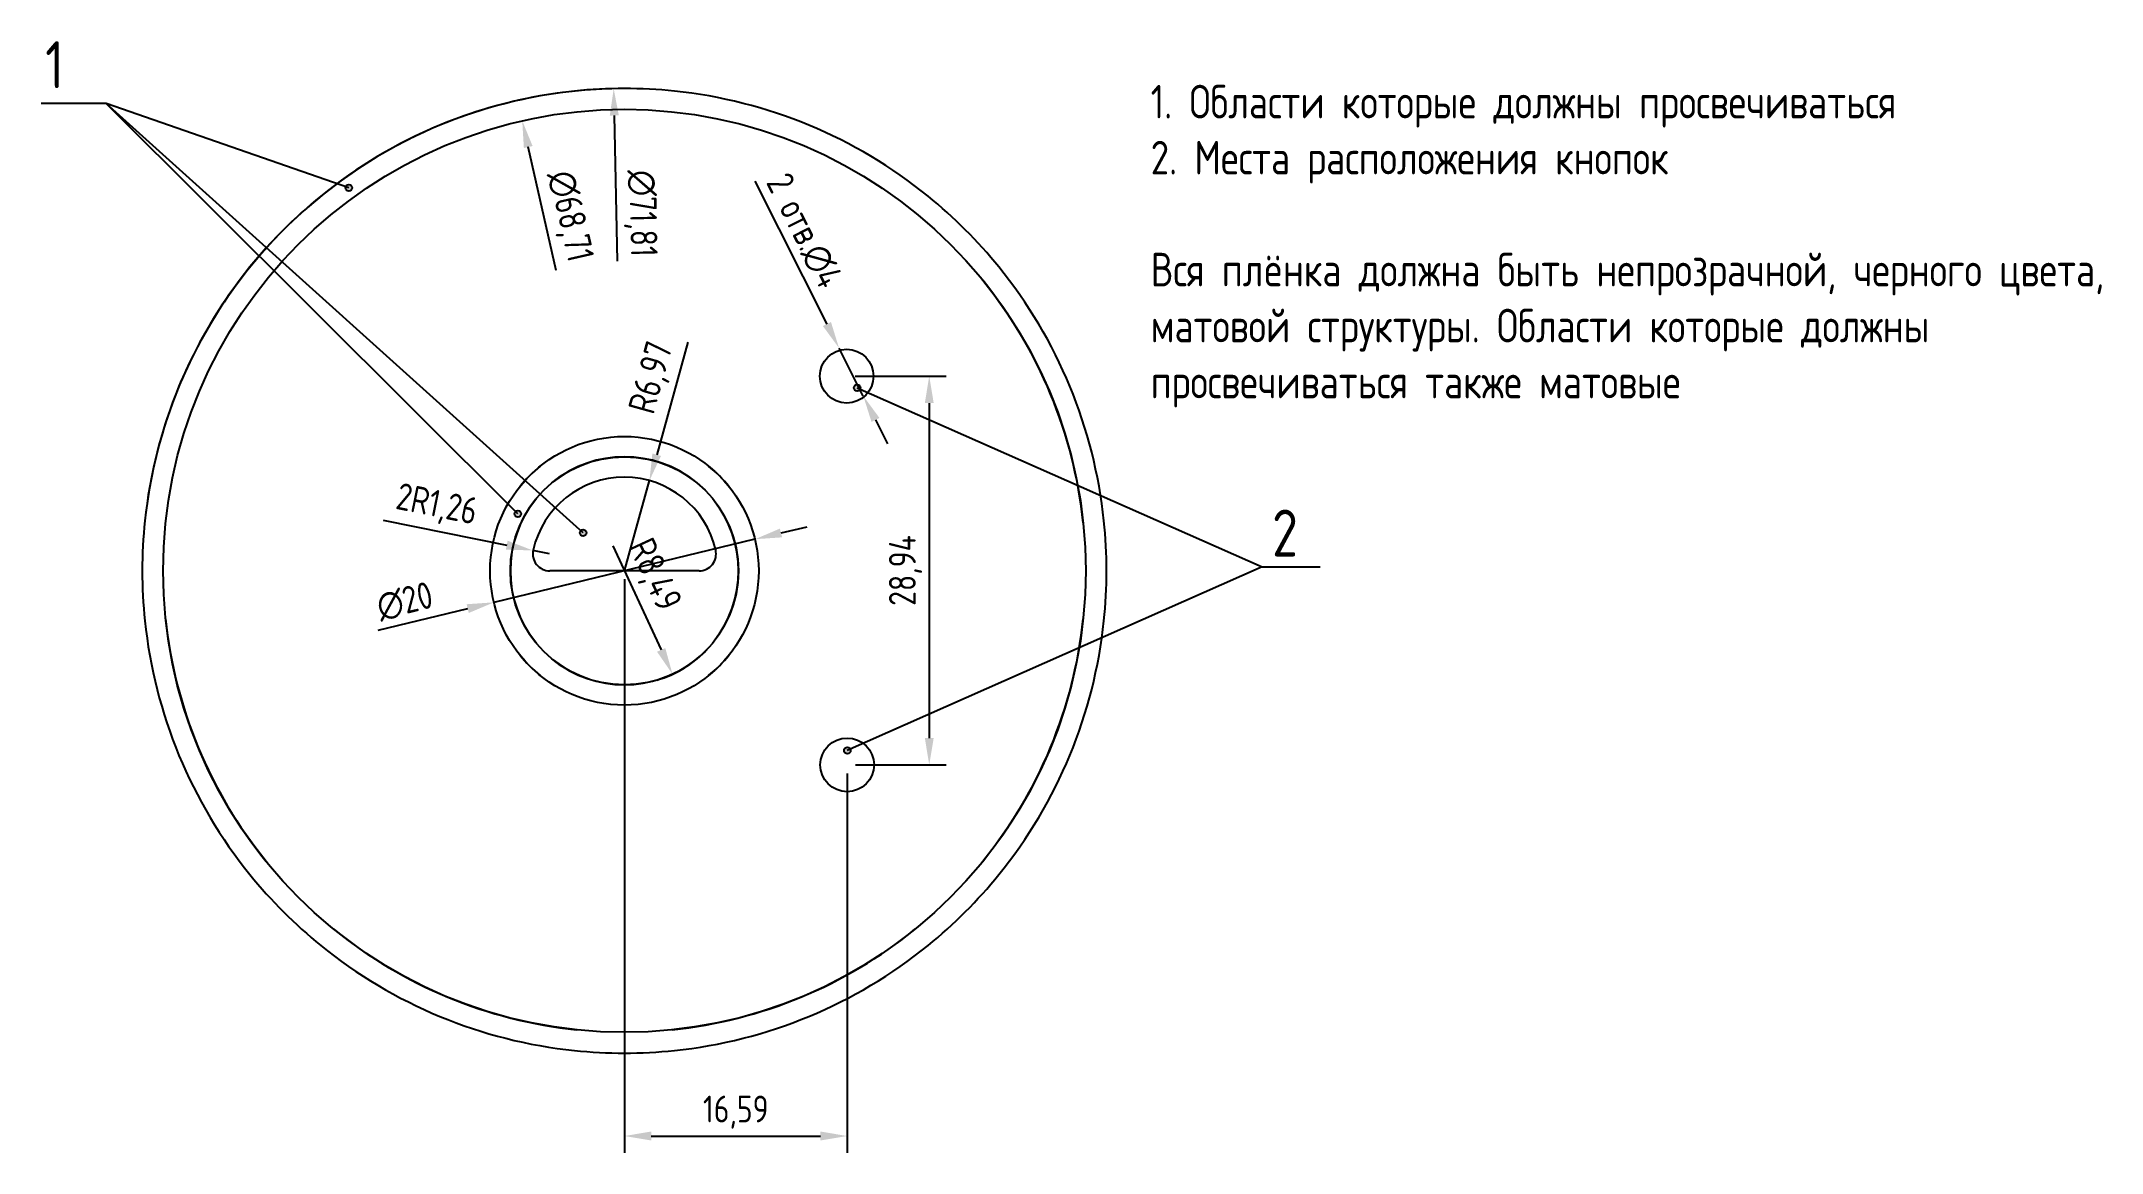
# Model space of a CAD drawing. Header units: millimetres. Extents: x 86 to 240, y 64 to 147.
import ezdxf

# ---------------------------------------------------------------- set-up
doc = ezdxf.new("R2010")
doc.units = ezdxf.units.MM
doc.header["$PDSIZE"] = -1
doc.styles.get("Standard").update_dxf_attribs({"font": 'GOST_A.TTF'})
doc.dimstyles.new('Копия ISO-25', dxfattribs={"dimtxt": 2, "dimasz": 2, "dimexe": 1.25, "dimexo": 0.625, "dimtad": 1, "dimtxsty": 'Standard', "dimcen": 1, "dimadec": 0, "dimazin": 0, "dimtfac": 1, "dimtmove": 0, "dimatfit": 3, "dimfxl": 1, "dimarcsym": 0})

# ---------------------------------------------------------------- blocks, each defined once
blk = doc.blocks.new('*D1')
at = {"color": 0, "lineweight": -2, "transparency": 16777216}
for p, q in [((141.52, 110.36), (143.47, 110.82)), ((139.58, 109.89), (120.14, 105.19)), ((111.52, 103.11), (118.19, 104.72))]:
    blk.add_line(p, q, dxfattribs=at)
at = {"color": 0, "transparency": 16777216}
for points in [[(141.44, 110.68), (141.6, 110.03), (139.58, 109.89)], [(118.11, 105.05), (118.27, 104.4), (120.14, 105.19)]]:
    blk.add_solid(points, dxfattribs=at)
at = {"layer": 'Defpoints', "color": 0, "transparency": 16777216}
for p in [(139.58, 109.89), (120.14, 105.19)]:
    blk.add_point(p, dxfattribs=at)
at = {"color": 0, "transparency": 16777216, "insert": (113.5, 105.26), "char_height": 2, "attachment_point": 5, "rotation": 13.5768}
blk.add_mtext('∅20', dxfattribs=at)
blk = doc.blocks.new('*D2')
at = {"color": 0, "lineweight": -2, "transparency": 16777216}
for p, q in [((139.56, 136.55), (144.94, 125.91)), ((147.65, 120.55), (145.84, 124.12)), ((148.55, 118.77), (149.46, 116.98))]:
    blk.add_line(p, q, dxfattribs=at)
at = {"color": 0, "transparency": 16777216}
for points in [[(145.24, 126.06), (144.64, 125.76), (145.84, 124.12)], [(148.85, 118.92), (148.26, 118.62), (147.65, 120.55)]]:
    blk.add_solid(points, dxfattribs=at)
at = {"layer": 'Defpoints', "color": 0, "transparency": 16777216}
for p in [(145.84, 124.12), (147.65, 120.55)]:
    blk.add_point(p, dxfattribs=at)
at = {"color": 0, "transparency": 16777216, "insert": (143.25, 132.85), "char_height": 2, "attachment_point": 5, "rotation": 296.8339}
blk.add_mtext('{\\fGOST type A|b0|i0|c204|p34;2 отв.∅4}', dxfattribs=at)
blk = doc.blocks.new('*D3')
at = {"color": 0, "lineweight": -2, "transparency": 16777216}
blk.add_line((129.35, 130.6), (129.11, 141.43), dxfattribs=at)
blk.add_arc((129.86, 107.54), 35.9, 89.2743, 173.0484, dxfattribs=at)
at = {"color": 0, "transparency": 16777216}
blk.add_solid([(129.44, 141.44), (128.77, 141.43), (129.06, 143.43)], dxfattribs=at)
at = {"layer": 'Defpoints', "color": 0, "transparency": 16777216}
for p in [(129.06, 143.43), (130.65, 71.64)]:
    blk.add_point(p, dxfattribs=at)
at = {"color": 0, "transparency": 16777216, "insert": (131.04, 134.14), "char_height": 2, "attachment_point": 5, "rotation": 271.269}
blk.add_mtext('∅71,81', dxfattribs=at)
blk = doc.blocks.new('*D4')
at = {"color": 0, "lineweight": -2, "transparency": 16777216}
blk.add_line((124.78, 129.89), (122.69, 139.09), dxfattribs=at)
at = {"color": 0, "transparency": 16777216}
blk.add_solid([(123.02, 139.16), (122.37, 139.01), (122.25, 141.04)], dxfattribs=at)
at = {"layer": 'Defpoints', "color": 0, "transparency": 16777216}
for p in [(122.25, 141.04), (137.47, 74.04)]:
    blk.add_point(p, dxfattribs=at)
at = {"color": 0, "transparency": 16777216, "insert": (125.69, 133.91), "char_height": 2, "attachment_point": 5, "rotation": 282.7959}
blk.add_mtext('∅68,71', dxfattribs=at)
blk = doc.blocks.new('*D5')
at = {"color": 0, "lineweight": -2, "transparency": 16777216}
for p, q in [((111.89, 111.31), (121.09, 109.45)), ((124.29, 108.8), (123.05, 109.05))]:
    blk.add_line(p, q, dxfattribs=at)
at = {"color": 0, "transparency": 16777216}
blk.add_solid([(121.16, 109.78), (121.03, 109.12), (123.05, 109.05)], dxfattribs=at)
at = {"layer": 'Defpoints', "color": 0, "transparency": 16777216}
for p in [(123.05, 109.05), (124.29, 108.8)]:
    blk.add_point(p, dxfattribs=at)
at = {"color": 0, "transparency": 16777216, "insert": (115.86, 112.32), "char_height": 2, "attachment_point": 5, "rotation": 348.5491}
blk.add_mtext('2R1,26', dxfattribs=at)
blk = doc.blocks.new('*D6')
at = {"color": 0, "lineweight": -2, "transparency": 16777216}
blk.add_line((128.99, 109.4), (132.59, 101.65), dxfattribs=at)
blk.add_arc((129.86, 107.54), 8.49, 286.4976, 317.0143, dxfattribs=at)
at = {"color": 0, "transparency": 16777216}
blk.add_solid([(132.9, 101.79), (132.29, 101.51), (133.44, 99.84)], dxfattribs=at)
at = {"layer": 'Defpoints', "color": 0, "transparency": 16777216}
for p in [(129.86, 107.54), (133.44, 99.84)]:
    blk.add_point(p, dxfattribs=at)
at = {"color": 0, "transparency": 16777216, "insert": (131.98, 107.18), "char_height": 2, "attachment_point": 5, "rotation": 294.9331}
blk.add_mtext('R8,49', dxfattribs=at)
blk = doc.blocks.new('*D7')
at = {"color": 0, "lineweight": -2, "transparency": 16777216}
for p, q in [((134.59, 124.56), (132.26, 116.18)), ((129.86, 107.54), (131.72, 114.25))]:
    blk.add_line(p, q, dxfattribs=at)
at = {"color": 0, "transparency": 16777216}
blk.add_solid([(131.94, 116.27), (132.58, 116.09), (131.72, 114.25)], dxfattribs=at)
at = {"layer": 'Defpoints', "color": 0, "transparency": 16777216}
for p in [(131.72, 114.25), (129.86, 107.54)]:
    blk.add_point(p, dxfattribs=at)
at = {"color": 0, "transparency": 16777216, "insert": (132, 121.88), "char_height": 2, "attachment_point": 5, "rotation": 74.4738}
blk.add_mtext('R6,97', dxfattribs=at)
blk = doc.blocks.new('*D8')
at = {"color": 0, "lineweight": -2, "transparency": 16777216}
for p, q in [((147.04, 122.03), (153.81, 122.03)), ((152.56, 120.03), (152.56, 95.09)), ((147.07, 93.09), (153.81, 93.09))]:
    blk.add_line(p, q, dxfattribs=at)
at = {"color": 0, "transparency": 16777216}
for points in [[(152.23, 120.03), (152.89, 120.03), (152.56, 122.03)], [(152.23, 95.09), (152.89, 95.09), (152.56, 93.09)]]:
    blk.add_solid(points, dxfattribs=at)
at = {"layer": 'Defpoints', "color": 0, "transparency": 16777216}
for p in [(146.41, 122.03), (146.45, 93.09), (152.56, 93.09)]:
    blk.add_point(p, dxfattribs=at)
at = {"color": 0, "transparency": 16777216, "insert": (150.79, 107.56), "char_height": 2, "attachment_point": 5, "rotation": 90}
blk.add_mtext('28,94', dxfattribs=at)
blk = doc.blocks.new('*D9')
at = {"color": 0, "lineweight": -2, "transparency": 16777216}
for p, q in [((129.86, 106.91), (129.86, 64.21)), ((146.45, 92.46), (146.45, 64.21)), ((131.86, 65.46), (144.45, 65.46))]:
    blk.add_line(p, q, dxfattribs=at)
at = {"color": 0, "transparency": 16777216}
for points in [[(131.86, 65.8), (131.86, 65.13), (129.86, 65.46)], [(144.45, 65.8), (144.45, 65.13), (146.45, 65.46)]]:
    blk.add_solid(points, dxfattribs=at)
at = {"layer": 'Defpoints', "color": 0, "transparency": 16777216}
for p in [(129.86, 107.54), (146.45, 93.09), (146.45, 65.46)]:
    blk.add_point(p, dxfattribs=at)
at = {"color": 0, "transparency": 16777216, "insert": (138.15, 67.24), "char_height": 2, "attachment_point": 5}
blk.add_mtext('16,59', dxfattribs=at)

msp = doc.modelspace()

# ---------------------------------------------------------------- hatches: boundary and pattern name
h = msp.add_hatch(color=256)
h.dxf.hatch_style = 1
h.paths.add_polyline_path([(109.089, 136.049, 1), (109.58, 136.049, 1)])
h.paths.add_polyline_path([(122.172, 111.773, 1), (121.681, 111.773, 1)])
h.paths.add_polyline_path([(127.023, 110.364, 1), (126.531, 110.364, 1)])
h = msp.add_hatch(color=256)
h.dxf.hatch_style = 1
h.paths.add_polyline_path([(147.437, 121.164, 1), (146.945, 121.164, 1)])
h.paths.add_polyline_path([(146.704, 94.155, 1), (146.212, 94.155, 1)])

# ---------------------------------------------------------------- linework, layer by layer
for p, q in [((91.256, 142.319), (86.426, 142.319)), ((109.335, 136.049), (91.256, 142.319)), ((126.777, 110.364), (91.256, 142.319)), ((121.927, 111.773), (91.256, 142.319)), ((147.191, 121.164), (177.344, 107.834)), ((177.344, 107.834), (146.458, 94.155)), ((177.344, 107.834), (181.68, 107.834))]:
    msp.add_line(p, q)
at = {"color": 7, "linetype": 'Continuous', "lineweight": 25}
msp.add_line((135.423, 107.538), (124.292, 107.538), dxfattribs=at)
for centre, radius in [((129.857, 107.538), 34.354), ((109.335, 136.049), 0.246), ((147.191, 121.164), 0.246), ((129.857, 107.538), 8.49), ((121.927, 111.773), 0.246), ((126.777, 110.364), 0.246), ((146.458, 94.155), 0.246)]:
    msp.add_circle(centre, radius)
for centre, radius in [((146.411, 122.028), 2), ((129.857, 107.538), 10), ((146.447, 93.089), 2)]:
    msp.add_circle(centre, radius, dxfattribs=at)
for centre, radius, start, end in [((129.857, 107.538), 35.904, 95.95418, 129.04582), ((129.857, 107.538), 35.904, 84.04582, 95.95418), ((129.857, 107.538), 35.904, 50.95418, 84.04582), ((129.857, 107.538), 35.904, 129.04582, 140.95418), ((129.857, 107.538), 35.904, 39.04582, 50.95418), ((129.857, 107.538), 35.904, 140.95418, 174.04582), ((129.857, 107.538), 34.354, 5.95418, 39.04582), ((129.857, 107.538), 35.904, 5.95418, 39.04582), ((129.857, 107.538), 10, 128.76797, 141.23203), ((129.857, 107.538), 8.49, 51.23203, 128.76797), ((129.857, 107.538), 10, 38.76797, 51.23203), ((129.857, 107.538), 6.97, 12.78181, 167.21819), ((129.857, 107.538), 8.49, 141.23203, 218.76797), ((129.857, 107.538), 8.49, 321.23203, 38.76797), ((129.857, 107.538), 35.904, 174.04582, 185.95418), ((129.857, 107.538), 35.904, 354.04582, 5.95418), ((124.292, 108.801), 1.263, 167.21819, 270), ((135.423, 108.801), 1.263, 270, 12.78181), ((129.857, 107.538), 35.904, 185.95418, 219.04582), ((129.857, 107.538), 34.354, 185.95418, 219.04582), ((129.857, 107.538), 34.354, 320.95418, 354.04582), ((129.857, 107.538), 35.904, 320.95418, 354.04582), ((129.857, 107.538), 10, 218.76797, 231.23203), ((129.857, 107.538), 8.49, 231.23203, 308.76797), ((129.857, 107.538), 10, 308.76797, 321.23203), ((129.857, 107.538), 35.904, 219.04582, 230.95418), ((129.857, 107.538), 35.904, 309.04582, 320.95418), ((129.857, 107.538), 34.354, 230.95418, 264.04582), ((129.857, 107.538), 34.354, 275.95418, 309.04582), ((129.857, 107.538), 35.904, 230.95418, 264.04582), ((129.857, 107.538), 35.904, 275.95418, 309.04582), ((129.857, 107.538), 35.904, 264.04582, 275.95418)]:
    msp.add_arc(centre, radius, start, end, dxfattribs=at)

# ---------------------------------------------------------------- texts
at = {"attachment_point": 1}
for s, width, insert, char_height in [('1', 4.68865, (86.723, 146.962), 3.5), ('\\pl2.5,t10;1. Области которые должны просвечиваться\\P2. Места расположения кнопок\\P\\PВся плёнка должна быть непрозрачной, черного цвета, матовой структуры. Области которые должны просвечиваться также матовые', 80.55343, (166.548, 143.713), 2.5), ('2', 4.68865, (178.089, 112.099), 3.5)]:
    msp.add_mtext_dynamic_manual_height_columns(s, width=width, gutter_width=17.5, heights=[0], dxfattribs=dict(at, insert=insert, char_height=char_height))

# ---------------------------------------------------------------- dimensions: what is measured, and where the dimension line sits
for p1, p2, picture, middle in [((130.652, 71.643), (129.062, 143.433), '*D3', (129.269, 134.098)), ((137.466, 74.037), (122.249, 141.039), '*D4', (123.958, 133.514))]:
    dim = msp.add_diameter_dim_2p(p1=p1, p2=p2, dimstyle='Копия ISO-25')
    dim.commit()
    dim.dimension.update_dxf_attribs({"geometry": picture, "text_midpoint": middle, "dimtype": 163})
dim = msp.add_diameter_dim_2p(p1=(147.65, 120.554), p2=(145.844, 124.123), text='{\\fGOST type A|b0|i0|c204|p34;2 отв.<>}', dimstyle='Копия ISO-25')
dim.commit()
dim.dimension.update_dxf_attribs({"geometry": '*D2', "text_midpoint": (141.799, 132.12)})
for mpoint, picture, middle in [((131.723, 114.254), '*D7', (133.71, 121.405)), ((133.436, 99.839), '*D6', (130.372, 106.431))]:
    dim = msp.add_radius_dim(center=(129.857, 107.538), mpoint=mpoint, dimstyle='Копия ISO-25')
    dim.commit()
    dim.dimension.update_dxf_attribs({"geometry": picture, "text_midpoint": middle, "dimtype": 164})
dim = msp.add_linear_dim(base=(152.561, 93.089), p1=(146.411, 122.028), p2=(146.447, 93.089), angle=90, dimstyle='Копия ISO-25')
dim.commit()
dim.dimension.update_dxf_attribs({"geometry": '*D8', "text_midpoint": (150.785, 107.559)})
dim = msp.add_radius_dim(center=(124.292, 108.801), mpoint=(123.054, 109.052), text='2<>', dimstyle='Копия ISO-25')
dim.commit()
dim.dimension.update_dxf_attribs({"geometry": '*D5', "text_midpoint": (115.509, 110.58)})
dim = msp.add_diameter_dim_2p(p1=(139.578, 109.886), p2=(120.137, 105.191), dimstyle='Копия ISO-25')
dim.commit()
dim.dimension.update_dxf_attribs({"geometry": '*D1', "text_midpoint": (113.503, 105.261)})
dim = msp.add_linear_dim(base=(146.447, 65.465), p1=(129.857, 107.538), p2=(146.447, 93.089), dimstyle='Копия ISO-25')
dim.commit()
dim.dimension.update_dxf_attribs({"geometry": '*D9', "text_midpoint": (138.152, 67.241)})

doc.saveas('drawing.dxf')
